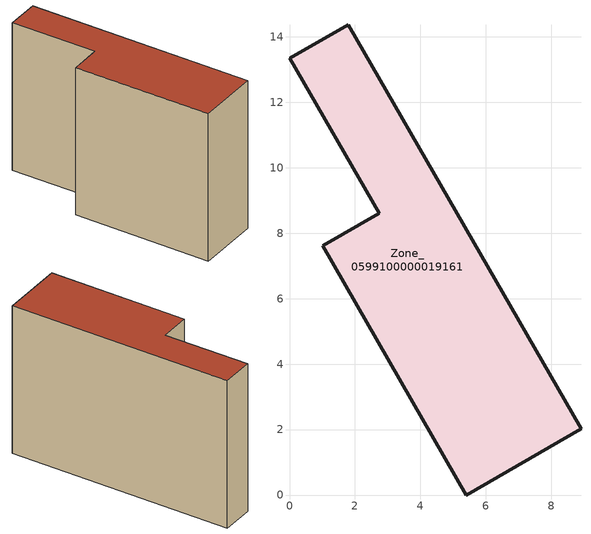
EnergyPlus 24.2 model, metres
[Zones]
Zone_0599100000019161
 floor ground (C_G): 1.02,7.62 2.74,8.62 0,13.35 1.8,14.37 8.91,2.02 5.4,0 z0
 wall outside (C_F): 2.74,8.62 1.02,7.62 5.4,0 8.91,2.02 1.8,14.37 0,13.35 2.74,8.62 z0:9.73
 roof outside (C_R): 1.8,14.37 0,13.35 2.74,8.62 1.02,7.62 5.4,0 8.91,2.02 z9.73
[BUILDING]
Pand.0599100000019161: North Axis=0; Terrain=City; Loads Convergence Tolerance Value=0.04; Temperature Convergence Tolerance Value=0.4; Solar Distribution=FullExterior; Maximum Number of Warmup Days=25; Minimum Number of Warmup Days=1
[Site:Location]
Rotterdam.The.Hague.AP_ZH_NLD Design_Conditions: Latitude=51.96; Longitude=4.45; Time Zone=1; Elevation=-4.5
[SITE:GROUNDTEMPERATURE:BUILDINGSURFACE]
18, 18, 18, 18, 18, 18, 18, 18, 18, 18, 18, 18
[MATERIAL] Thermal Absorptance=0.9; Solar Absorptance=0.7; Visible Absorptance=0.7
Name | Roughness | Thickness | Conductivity | Density | Specific Heat
G.TI.1946 | MediumSmooth | 0.15 | 1 | 540 | 1210
F.TI.1946 | Rough | 0.3 | 0.857143 | 1920 | 840
R.TI.1946 | MediumRough | 0.2 | 0.1 | 1500 | 1000
[CONSTRUCTION]
C_G: G.TI.1946
C_F: F.TI.1946
C_R: R.TI.1946
[ZONE]
Zone_0599100000019161: Type=1; Multiplier=1; Ceiling Height=Autocalculate; Volume=Autocalculate; Floor Area=autocalculate; Part of Total Floor Area=Yes
[ZONEINFILTRATION:DESIGNFLOWRATE]
Infil_Zone_0599100000019161: Zone or ZoneList or Space or SpaceList=Zone_0599100000019161; Schedule=AlwaysOn; Design Flow Rate Calculation Method=Flow/Area; Flow Rate per Floor Area=0.003; Constant Term Coefficient=1; Temperature Term Coefficient=0; Velocity Term Coefficient=0; Velocity Squared Term Coefficient=0
[HVACTEMPLATE:ZONE:IDEALLOADSAIRSYSTEM]
Zone_0599100000019161: Maximum Heating Supply Air Temperature=50; Minimum Cooling Supply Air Temperature=13; Maximum Heating Supply Air Humidity Ratio=0.0156; Minimum Cooling Supply Air Humidity Ratio=0.0077; Heating Limit=NoLimit; Cooling Limit=NoLimit; Dehumidification Control Type=ConstantSensibleHeatRatio; Cooling Sensible Heat Ratio=0.7; Dehumidification Setpoint=60; Humidification Control Type=None; Humidification Setpoint=30; Outdoor Air Method=None; Outdoor Air Flow Rate per Person=0.00944; Outdoor Air Flow Rate per Zone Floor Area=0; Outdoor Air Flow Rate per Zone=0; Demand Controlled Ventilation Type=None; Outdoor Air Economizer Type=NoEconomizer; Heat Recovery Type=None; Sensible Heat Recovery Effectiveness=0.7; Latent Heat Recovery Effectiveness=0.65
[ZONECONTROL:THERMOSTAT]
ThermostatControl_Zone_0599100000019161: Zone or ZoneList=Zone_0599100000019161; Control Type Schedule=DualSetpointControlType; Control 1=Thermostat_Zone_0599100000019161; Temperature Difference Between Cutout And Setpoint=0
[THERMOSTATSETPOINT:DUALSETPOINT]
Thermostat_Zone_0599100000019161: Heating Setpoint Temperature Schedule=HeatingSetpoint_Zone_0599100000019161; Cooling Setpoint Temperature Schedule=CoolingSetpoint_Zone_0599100000019161
[SCHEDULE:COMPACT]
HeatingSetpoint_Zone_0599100000019161: Through: 12/31, For: AllDays, Until: 24:00, 21
CoolingSetpoint_Zone_0599100000019161: Through: 12/31, For: AllDays, Until: 24:00, 24
DualSetpointControlType: Through: 12/31, For: AllDays, Until: 24:00, 4
AlwaysOn: Through: 12/31, For: AllDays, Until: 24:00, 1
